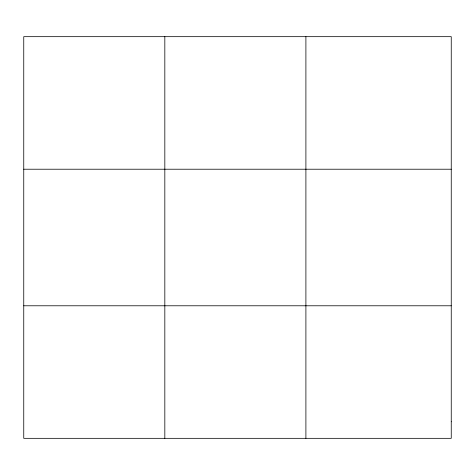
<?xml version="1.0" encoding="UTF-8"?>
<svg xmlns="http://www.w3.org/2000/svg" width="475" height="475" viewBox="0 0 475 475"><rect width="100%" height="100%" fill="white"/><g stroke="black" fill="none" stroke-linecap="round" stroke-linejoin="round"><path stroke-width="0.71" d="M164.825 438.33L164.825 36.67M305.9 438.33L305.9 36.67M23.75 169.219L451.25 169.219M23.75 305.781L451.25 305.781M451.25 421.764L451.25 438.33L23.75 438.33L23.75 36.67L451.25 36.67L451.25 421.764"/></g></svg>
